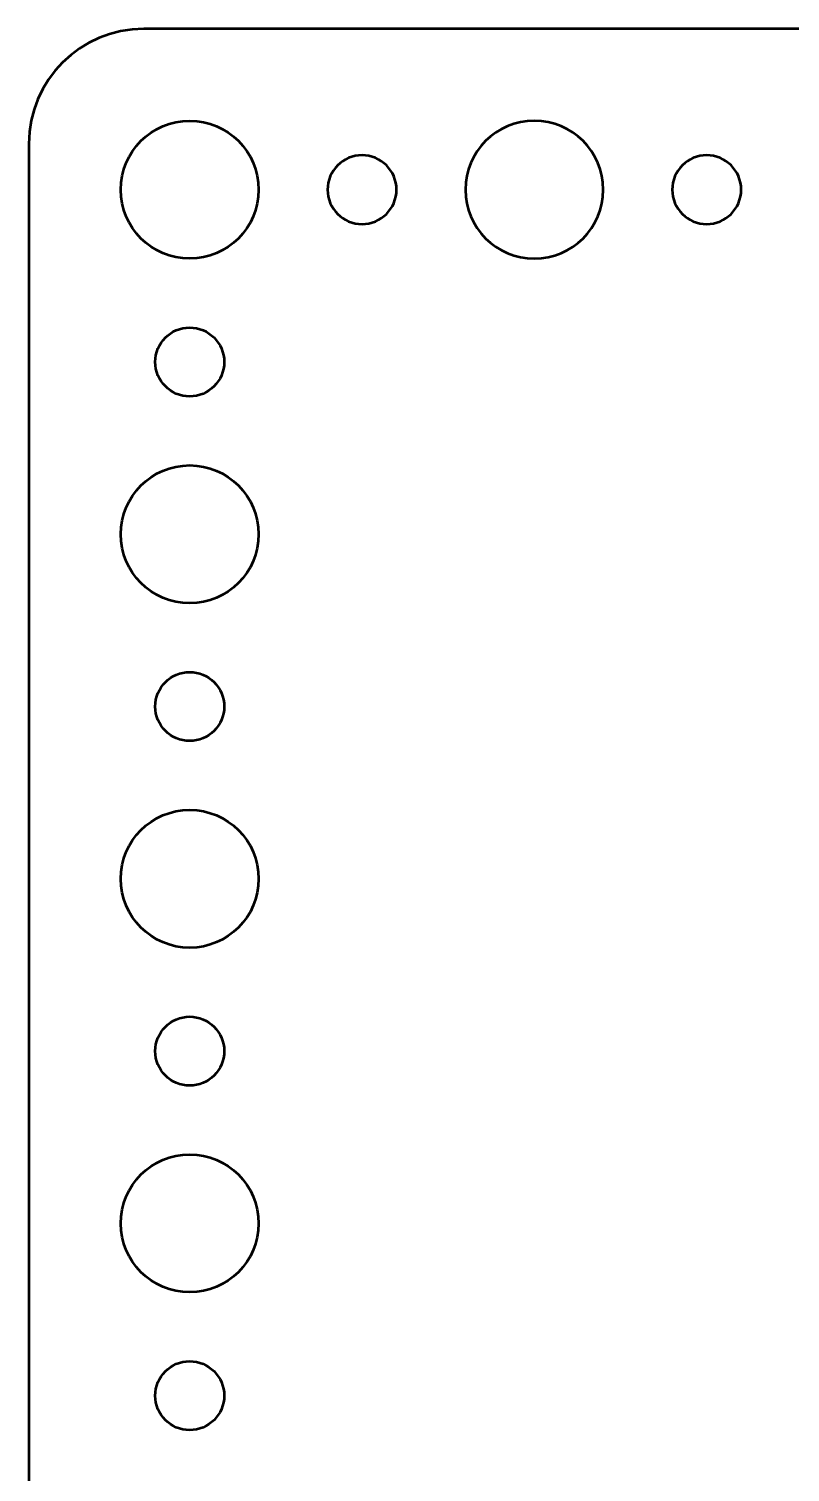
# Model space of a CAD drawing. Header units: centimetres. Extents: x -10.4 to 10.4, y -14.9 to 14.9.
# Drawn here: x -10.45 to -7.14, y 8.67 to 14.95 of the extents above; entities that cross this region are included whole.
import ezdxf

# ---------------------------------------------------------------- set-up
doc = ezdxf.new("R2010")
doc.units = ezdxf.units.CM
doc.header["$MEASUREMENT"] = 0
doc.layers.add('Layer 1', color=7, linetype='Continuous')

msp = doc.modelspace()

# ---------------------------------------------------------------- linework, layer by layer
at = {"layer": 'Layer 1', "lineweight": 53}
for centre, major_axis in [((-9.74999, 14.24999), (0, 0.30001)), ((-9.75, 13.5), (0, 0.15)), ((-9.74999, 12.74999), (0, 0.30001)), ((-9.75, 12), (0, 0.15)), ((-9.74999, 11.24999), (0, 0.30001)), ((-9.75, 10.5), (0, 0.15)), ((-9.74999, 9.75001), (0, 0.30001)), ((-9.75, 9), (0, 0.15))]:
    msp.add_ellipse(centre, major_axis=major_axis, ratio=1, dxfattribs=at)
for points, knots in [([(-10.45, -14.45), (-10.45, -14.45), (-10.45, 14.45), (-10.45, 14.45), (-10.45, 14.45), (-10.45, 14.72614), (-10.22614, 14.95), (-9.95, 14.95), (-9.95, 14.95), (-9.95, 14.95), (9.95, 14.95), (9.95, 14.95), (9.95, 14.95), (10.22614, 14.95), (10.45, 14.72614), (10.45, 14.45), (10.45, 14.45), (10.45, 14.45), (10.45, -14.45), (10.45, -14.45), (10.45, -14.45), (10.45, -14.72614), (10.22614, -14.95), (9.95, -14.95), (9.95, -14.95), (9.95, -14.95), (-9.95, -14.95), (-9.95, -14.95), (-9.95, -14.95), (-10.22614, -14.95), (-10.45, -14.72614), (-10.45, -14.45)], [0, 0, 0, 0, 0.1111111, 0.1111111, 0.1111111, 0.1111111, 0.2222222, 0.2222222, 0.2222222, 0.2222222, 0.3333333, 0.3333333, 0.3333333, 0.3333333, 0.4444444, 0.4444444, 0.4444444, 0.4444444, 0.5555556, 0.5555556, 0.5555556, 0.5555556, 0.6666667, 0.6666667, 0.6666667, 0.6666667, 0.7777778, 0.7777778, 0.7777778, 0.7777778, 1, 1, 1, 1]), ([(-8.55, 14.25), (-8.55, 14.41569), (-8.41569, 14.55), (-8.25, 14.55), (-8.25, 14.55), (-8.08431, 14.55), (-7.95, 14.41569), (-7.95, 14.25), (-7.95, 14.25), (-7.95, 14.08431), (-8.08431, 13.95), (-8.25, 13.95), (-8.25, 13.95), (-8.41569, 13.95), (-8.55, 14.08431), (-8.55, 14.25)], [0, 0, 0, 0, 0.2, 0.2, 0.2, 0.2, 0.4, 0.4, 0.4, 0.4, 0.6, 0.6, 0.6, 0.6, 1, 1, 1, 1]), ([(-9.15, 14.25), (-9.15, 14.33284), (-9.08284, 14.4), (-9, 14.4), (-9, 14.4), (-8.91716, 14.4), (-8.85, 14.33284), (-8.85, 14.25), (-8.85, 14.25), (-8.85, 14.16716), (-8.91716, 14.1), (-9, 14.1), (-9, 14.1), (-9.08284, 14.1), (-9.15, 14.16716), (-9.15, 14.25)], [0, 0, 0, 0, 0.2, 0.2, 0.2, 0.2, 0.4, 0.4, 0.4, 0.4, 0.6, 0.6, 0.6, 0.6, 1, 1, 1, 1]), ([(-7.65, 14.25), (-7.65, 14.33284), (-7.58284, 14.4), (-7.5, 14.4), (-7.5, 14.4), (-7.41716, 14.4), (-7.35, 14.33284), (-7.35, 14.25), (-7.35, 14.25), (-7.35, 14.16716), (-7.41716, 14.1), (-7.5, 14.1), (-7.5, 14.1), (-7.58284, 14.1), (-7.65, 14.16716), (-7.65, 14.25)], [0, 0, 0, 0, 0.2, 0.2, 0.2, 0.2, 0.4, 0.4, 0.4, 0.4, 0.6, 0.6, 0.6, 0.6, 1, 1, 1, 1])]:
    msp.add_open_spline(points, degree=3, knots=knots, dxfattribs=at)

doc.saveas('drawing.dxf')
